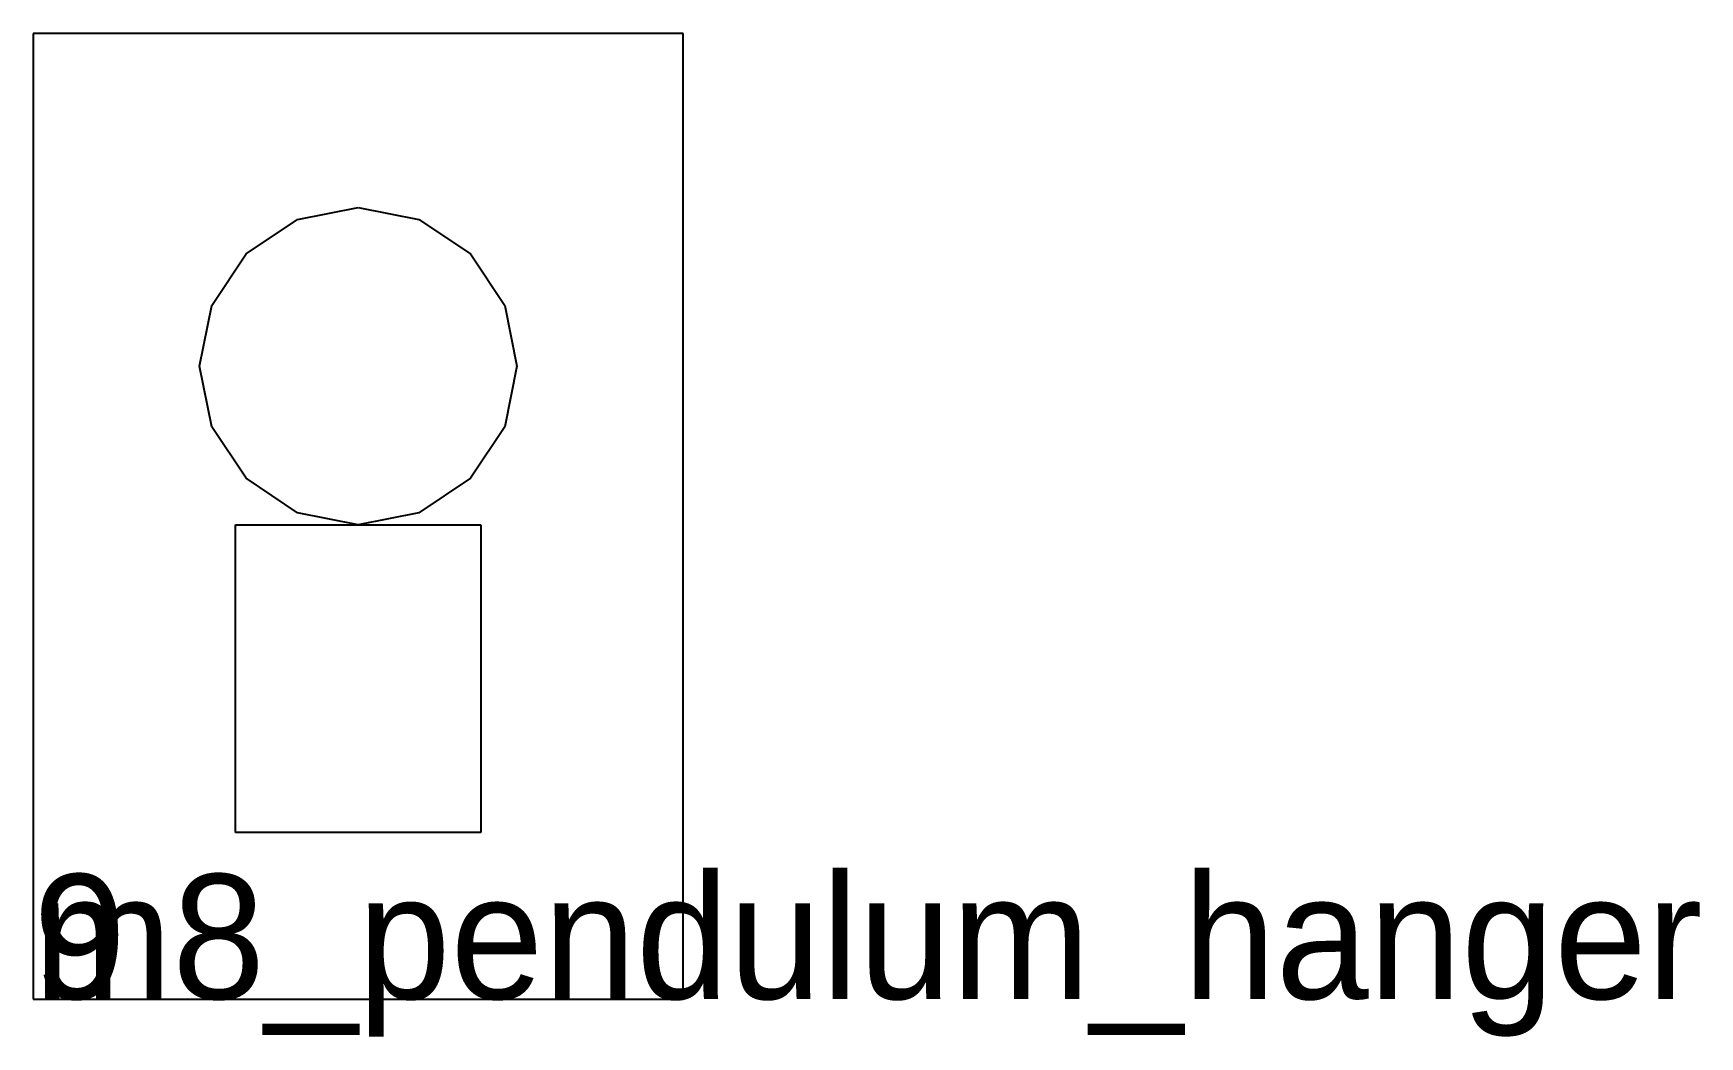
# Model space of a CAD drawing. Extents: x 0 to 40.1, y -0.9 to 23.2.
import ezdxf

# ---------------------------------------------------------------- set-up
doc = ezdxf.new("R2010")
doc.units = 0

msp = doc.modelspace()

# ---------------------------------------------------------------- linework, layer by layer
for p, q in [((15.63, 23.215), (0, 23.215)), ((0, 23.215), (0, 0)), ((15.63, 0), (15.63, 23.215)), ((6.35506, 18.7396), (7.81499, 19.03)), ((7.81499, 19.03), (9.27493, 18.7396)), ((5.11739, 17.9126), (6.35506, 18.7396)), ((9.27493, 18.7396), (10.5126, 17.9126)), ((4.29039, 16.6749), (5.11739, 17.9126)), ((10.5126, 17.9126), (11.3396, 16.6749)), ((3.99998, 15.215), (4.29039, 16.6749)), ((11.3396, 16.6749), (11.63, 15.215)), ((4.29039, 13.7551), (3.99998, 15.215)), ((11.63, 15.215), (11.3396, 13.7551)), ((5.11739, 12.5174), (4.29039, 13.7551)), ((11.3396, 13.7551), (10.5126, 12.5174)), ((6.35506, 11.6904), (5.11739, 12.5174)), ((10.5126, 12.5174), (9.27493, 11.6904)), ((7.81499, 11.4), (6.35506, 11.6904)), ((9.27493, 11.6904), (7.81499, 11.4)), ((4.86499, 4), (4.86499, 11.4)), ((4.86499, 11.4), (10.765, 11.4)), ((10.765, 11.4), (10.765, 4)), ((10.765, 4), (4.86499, 4)), ((0, 0), (15.63, 0))]:
    msp.add_line(p, q)

# ---------------------------------------------------------------- texts
at = {"color": 5}
for s in ['9', 'm8_pendulum_hanger']:
    msp.add_text(s, height=3, dxfattribs=at).set_placement((0, 0))

doc.saveas('drawing.dxf')
